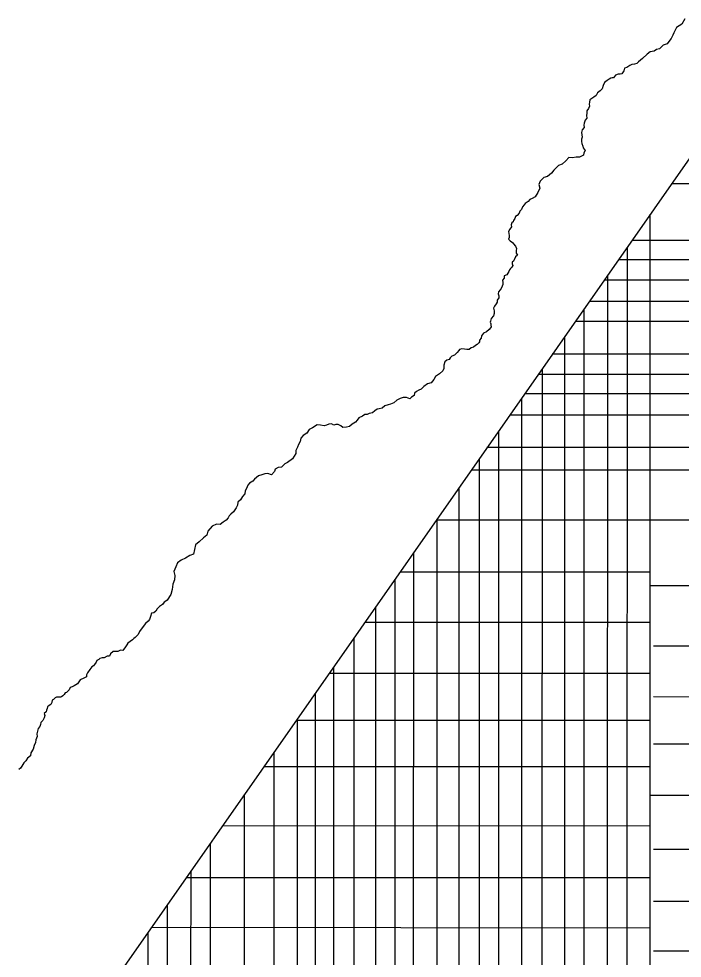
# Model space of a CAD drawing. Extents: x -15455 to 10897, y -24374 to 16165.
# Drawn here: x -4362 to -2257, y 2517 to 5498 of the extents above; entities that cross this region are included whole.
import ezdxf

# ---------------------------------------------------------------- set-up
doc = ezdxf.new("R2010")
doc.units = 0
doc.header["$MEASUREMENT"] = 0
for name, color, linetype in [('COASTLINE', 7, 'CONTINUOUS'), ('STREETS-SPRAWL-12M', 7, 'CONTINUOUS'), ('STREETS-SPRAWL-20M', 7, 'CONTINUOUS')]:
    doc.layers.add(name, color=color, linetype=linetype)

msp = doc.modelspace()

# ---------------------------------------------------------------- linework, layer by layer
at = {"layer": 'COASTLINE', "color": 7, "linetype": 'CONTINUOUS'}
msp.add_lwpolyline([(-2249.1, 5498.4), (-2258.9, 5481.7), (-2275.1, 5470.4), (-2283.6, 5454), (-2286.6, 5446.4), (-2292.4, 5435.5), (-2299.2, 5426.5), (-2304.5, 5418.9), (-2317.1, 5414.7), (-2328.9, 5403.5), (-2339.2, 5400.7), (-2346.6, 5396.1), (-2358.9, 5393.5), (-2368.6, 5385.9), (-2383.5, 5372.6), (-2395.8, 5361.9), (-2401.6, 5356.6), (-2408.6, 5354.1), (-2416.9, 5353.1), (-2423.8, 5350.6), (-2432.7, 5343.3), (-2440, 5341.8), (-2442.2, 5333.6), (-2448.5, 5323.9), (-2454.3, 5322.7), (-2460.3, 5322.7), (-2468.6, 5319.5), (-2475.1, 5311.5), (-2479.5, 5311), (-2484.1, 5309.6), (-2488.9, 5306.5), (-2495.8, 5303), (-2503.3, 5296.4), (-2508.3, 5286.2), (-2511.6, 5276.3), (-2518, 5269.7), (-2526.2, 5263.9), (-2529.8, 5255.1), (-2537.6, 5250.1), (-2550.4, 5241.4), (-2551.3, 5234.2), (-2552.5, 5227.5), (-2551, 5220.8), (-2554.3, 5214.1), (-2560.3, 5206.4), (-2560.3, 5198.5), (-2560.4, 5191), (-2560.1, 5183.5), (-2565.5, 5176.6), (-2568.6, 5167.1), (-2569.1, 5160.4), (-2568.3, 5153.6), (-2574.5, 5145.7), (-2576.6, 5137.3), (-2575.2, 5130.2), (-2574.6, 5123.2), (-2576.9, 5116.7), (-2577.2, 5109.2), (-2575.3, 5102.9), (-2572.2, 5094.7), (-2571.6, 5088.4), (-2565.6, 5080.1), (-2569, 5073.1), (-2570.4, 5065.3), (-2583.4, 5059.3), (-2593.9, 5059), (-2605.3, 5056.7), (-2616.7, 5057.7), (-2626.6, 5047.7), (-2638, 5037), (-2650.2, 5032.4), (-2664.8, 5018.3), (-2672.2, 5009), (-2684.8, 4997.8), (-2696.7, 4995), (-2708.4, 4983.4), (-2712.5, 4972.2), (-2709.3, 4961.3), (-2715.8, 4946.7), (-2723.9, 4932.9), (-2733.3, 4928), (-2740.9, 4925.4), (-2746, 4918.3), (-2755, 4912.6), (-2758.3, 4908.1), (-2763.5, 4901.2), (-2767.6, 4893.7), (-2771.9, 4888.4), (-2774, 4881.5), (-2780.4, 4873.9), (-2785.7, 4870.8), (-2788.4, 4864.6), (-2790.7, 4861.2), (-2792.1, 4857.9), (-2793.7, 4854.2), (-2797.8, 4850.7), (-2799.4, 4844.7), (-2799.3, 4838.4), (-2804, 4830.7), (-2808, 4823), (-2806.8, 4817.2), (-2806.2, 4810.8), (-2806.4, 4804.3), (-2808.5, 4798.6), (-2803.2, 4793.3), (-2796, 4788.7), (-2792.7, 4784.3), (-2786, 4776.7), (-2783.3, 4769.5), (-2783.8, 4763.1), (-2784, 4755.1), (-2779.6, 4748.1), (-2786.6, 4743.1), (-2790.4, 4734), (-2792.8, 4729.1), (-2796.8, 4726.4), (-2796.5, 4721.1), (-2795.1, 4715.7), (-2798.1, 4710.5), (-2801.5, 4706), (-2804.9, 4701.8), (-2807.6, 4696.2), (-2813.5, 4686.4), (-2822.2, 4682.3), (-2821.9, 4675.8), (-2826.9, 4668.7), (-2826.1, 4661.8), (-2825.9, 4655.4), (-2828.2, 4649.6), (-2831.2, 4642.2), (-2834.8, 4637.8), (-2839.9, 4632.4), (-2841.4, 4625.7), (-2838.9, 4619.4), (-2839.3, 4613.4), (-2844.7, 4605.1), (-2844, 4599.5), (-2847.5, 4593.7), (-2852.6, 4586.2), (-2856.3, 4580), (-2854.2, 4571.9), (-2853.5, 4563.1), (-2855.6, 4555.7), (-2863.4, 4547.5), (-2864, 4543.4), (-2865.3, 4539.2), (-2866.3, 4535.2), (-2864.4, 4530.9), (-2864.8, 4525.9), (-2863.8, 4521), (-2865.7, 4517.6), (-2869.3, 4512.7), (-2878.6, 4505.3), (-2887.2, 4500.8), (-2893.8, 4492.7), (-2895.6, 4484.8), (-2900, 4478.9), (-2900.5, 4473.1), (-2902.7, 4470), (-2907.3, 4465.3), (-2912.6, 4461.8), (-2919.8, 4456.9), (-2927, 4454.5), (-2932.9, 4449.3), (-2940.6, 4449), (-2948.2, 4449.7), (-2955.9, 4450.6), (-2963.6, 4449.5), (-2966.4, 4445.4), (-2971.7, 4439.8), (-2979.3, 4431.1), (-2987.9, 4428.3), (-2993.2, 4422.9), (-2996.7, 4417.5), (-3003.8, 4415.2), (-3010.7, 4409.5), (-3013.8, 4399), (-3013.2, 4388.7), (-3017.2, 4381.4), (-3027.5, 4371.6), (-3039.7, 4362.8), (-3045.6, 4354.3), (-3053.6, 4343.2), (-3065.2, 4339.8), (-3077.1, 4332), (-3085.1, 4323.6), (-3093.1, 4320.2), (-3099.8, 4315.6), (-3106.1, 4309.9), (-3107.7, 4302.5), (-3116.6, 4297.4), (-3121.6, 4292.5), (-3131.5, 4296.7), (-3142.3, 4296.6), (-3152.5, 4294), (-3162.2, 4287.9), (-3172.7, 4279.6), (-3182.5, 4275.4), (-3190.6, 4273.9), (-3200.6, 4270.4), (-3209.6, 4262.4), (-3218.2, 4260.6), (-3225.5, 4259.3), (-3232, 4254.4), (-3239.8, 4248.3), (-3250, 4246.3), (-3256.9, 4243.1), (-3264.1, 4242.5), (-3271.4, 4237.7), (-3283, 4232), (-3288.1, 4225.1), (-3293.6, 4218.8), (-3304.4, 4211.6), (-3312.6, 4204.3), (-3322.7, 4202.9), (-3333.7, 4201.3), (-3340.1, 4206.6), (-3348.7, 4210.7), (-3355.9, 4210.5), (-3362.7, 4208.9), (-3370.3, 4212.9), (-3378, 4212.2), (-3385.4, 4208.7), (-3393.4, 4206.8), (-3404.9, 4209.2), (-3415.8, 4209.8), (-3429.9, 4200.6), (-3440.3, 4194.9), (-3448.5, 4183.5), (-3459.6, 4176.3), (-3467.2, 4168), (-3469.4, 4156.6), (-3474.3, 4147.9), (-3477.6, 4139.3), (-3482.6, 4128.8), (-3482.7, 4119.1), (-3493.5, 4102), (-3509.6, 4090.9), (-3517.8, 4086.2), (-3528.6, 4075.2), (-3539.3, 4074.3), (-3548.8, 4069.1), (-3551.3, 4061.5), (-3560.6, 4051.3), (-3571.6, 4055.2), (-3581.5, 4054.3), (-3591.2, 4051.4), (-3601.3, 4048.1), (-3613.8, 4037.4), (-3619.9, 4031), (-3630, 4025.3), (-3635.4, 4018), (-3639.2, 4008.1), (-3644.3, 4001), (-3645, 3990.5), (-3652.7, 3982.9), (-3659, 3972.1), (-3666.8, 3964.9), (-3667.7, 3955), (-3672.8, 3946.4), (-3681.2, 3933.9), (-3689.3, 3926.8), (-3695.1, 3921.4), (-3698.1, 3914.4), (-3704.2, 3907.9), (-3713.4, 3900.6), (-3723.7, 3893.7), (-3734.7, 3895.1), (-3748.8, 3888.6), (-3762.1, 3872.7), (-3765.7, 3859.7), (-3775.7, 3851.4), (-3789.5, 3838.7), (-3801.5, 3829.3), (-3804.9, 3814.2), (-3807.4, 3799.6), (-3819.5, 3795.1), (-3833, 3787.1), (-3847.4, 3780.4), (-3858.9, 3771.9), (-3864, 3759.2), (-3869.9, 3744.2), (-3866.5, 3731.4), (-3868.4, 3718.4), (-3873, 3704.1), (-3875, 3687.7), (-3879.6, 3671.1), (-3891.6, 3654), (-3895.8, 3650.2), (-3900.4, 3646.8), (-3906.4, 3639.9), (-3915.5, 3633.6), (-3923.6, 3626.2), (-3927.3, 3619), (-3933.8, 3613.4), (-3941.4, 3612.1), (-3944, 3601.6), (-3946.9, 3592.3), (-3952.1, 3587.4), (-3959.9, 3579.1), (-3970.3, 3566.3), (-3979, 3554.2), (-3982.9, 3544.6), (-3992.7, 3534.6), (-3997, 3531.9), (-4001.1, 3528.1), (-4008.3, 3521.9), (-4016.1, 3516.7), (-4019.7, 3511.9), (-4023.5, 3505.6), (-4028.8, 3498.5), (-4031.6, 3493.9), (-4039.7, 3495.1), (-4047.4, 3491), (-4055.2, 3490.7), (-4063.1, 3491.1), (-4070.9, 3483.4), (-4073.9, 3476.3), (-4081.9, 3475.4), (-4091.7, 3470.6), (-4097.9, 3470.9), (-4104.7, 3469), (-4108.1, 3465.6), (-4114.3, 3461.9), (-4116.4, 3457.1), (-4121.7, 3449.8), (-4124.9, 3444.7), (-4130.4, 3441.8), (-4136.4, 3433.9), (-4143.8, 3422.9), (-4147.8, 3416.5), (-4147, 3410.3), (-4155.5, 3405.9), (-4167.7, 3400.6), (-4175.6, 3388.6), (-4186.7, 3381.3), (-4192.7, 3378.6), (-4199.5, 3376.7), (-4201.8, 3369.3), (-4206.8, 3364.6), (-4210.8, 3361.1), (-4215, 3359.8), (-4218.5, 3354.3), (-4222.8, 3350.5), (-4226.2, 3347.1), (-4229.9, 3346.2), (-4233.8, 3346), (-4237.5, 3345.4), (-4242, 3345.9), (-4247.1, 3344.1), (-4252.5, 3338.7), (-4255.8, 3335.9), (-4256.8, 3328.8), (-4260.7, 3322.7), (-4265.4, 3319.2), (-4270.9, 3315.4), (-4272, 3309.9), (-4273.9, 3304.2), (-4275.6, 3299.6), (-4281.1, 3293.7), (-4279.8, 3287.1), (-4281.7, 3280.6), (-4285.9, 3271.8), (-4292.1, 3265.2), (-4293.5, 3259), (-4295.2, 3252.3), (-4300.4, 3246.2), (-4303.1, 3238), (-4304.5, 3229.6), (-4303.6, 3221), (-4307.7, 3210.9), (-4309.4, 3202), (-4313.6, 3192), (-4316.5, 3181.3), (-4324.4, 3169.6), (-4324.8, 3159.2), (-4334.2, 3152.3), (-4339.3, 3143.7), (-4346, 3137.4), (-4352.7, 3127), (-4357.1, 3120.2), (-4362.3, 3116.2)], dxfattribs=at)
at = {"layer": 'STREETS-SPRAWL-12M', "color": 253, "linetype": 'CONTINUOUS'}
for p, q in [((374.4, 4974.3), (-2291.7, 4974.3)), ((-2432.3, 4773.3), (-2433.1, 1712.5)), ((374.4, 4795), (-2417.1, 4795)), ((374.4, 4733.9), (-2459.8, 4733.9)), ((-2494.3, 4684.6), (-2495.2, 1712.5)), ((374.4, 4669.2), (-2505.1, 4669.2)), ((374.4, 4601.7), (-2552.3, 4601.7)), ((-2569.2, 4577.5), (-2570, 1712.5)), ((374.4, 4537.9), (-2596.9, 4537.9)), ((-2630.5, 4489.9), (-2631.3, 1712.5)), ((374.4, 4434.3), (-2669.3, 4434.3)), ((-2701.7, 4388.1), (-2702.4, 1712.5)), ((374.4, 4369.6), (-2714.6, 4369.6)), ((-2766.8, 4294.9), (-2767.6, 1712.5)), ((374.4, 4307.8), (-2757.8, 4307.8)), ((374.4, 4240.8), (-2804.6, 4240.8)), ((-2839.9, 4190.4), (-2840.6, 1712.5)), ((374.4, 4137.7), (-2876.8, 4137.7)), ((-2901.4, 4102.4), (-2902.1, 1712.5)), ((374.4, 4066.4), (-2926.6, 4066.4)), ((-2965.6, 4010.6), (-2966.3, 1712.5)), ((-3036.9, 3908.7), (-1054.9, 3908.1)), ((-3035.7, 3910.4), (-3036.3, 1712.5)), ((-3110.3, 3803.7), (-3111, 1712.5)), ((-2358.4, 3742.3), (-3153.1, 3742.5)), ((-3168.6, 3720.3), (-3169.2, 1712.5)), ((-3230.2, 3632.3), (-3230.7, 1712.5)), ((-3264.3, 3583.6), (-2358.4, 3583.3)), ((-3298.9, 3534), (-3299.5, 1712.5)), ((-2348, 3508.8), (-1054.9, 3508.4)), ((-3363.1, 3442.2), (-3363.6, 1712.5)), ((-3377.1, 3422.2), (-2358.4, 3421.9)), ((-3422, 3358), (-3424.4, -4781.6)), ((-2348, 3347.4), (-1054.9, 3347)), ((-3481.4, 3273), (-2358.4, 3272.7)), ((-3479, 3276.5), (-3481.3, -4781.6)), ((-2348, 3198.2), (-1054.9, 3197.8)), ((-3553, 3170.6), (-3553.5, 1712.5)), ((-2358.4, 3125), (-3585, 3125)), ((-3647.7, -3476.9), (-3645.8, 3038)), ((-2358.4, 3034.4), (2483.8, 3034.4)), ((-3715.7, 2938.1), (-2358.4, 2937.7)), ((-3754.7, 2882.3), (-3756.9, -4781.6)), ((-2348, 2863.2), (-1054.9, 2862.8)), ((-3830.6, 2773.7), (-2358.4, 2773.2)), ((-3816.7, 2793.5), (-3819, -4781.6)), ((-3891.6, 2686.4), (-3893.8, -4781.6)), ((-2348, 2698.8), (-1054.9, 2698.4)), ((-3952.9, 2598.8), (-3955.1, -4781.6)), ((-3940.9, 2616), (-2358.4, 2614.3)), ((-2348, 2540.8), (-1054.9, 2539.5))]:
    msp.add_line(p, q, dxfattribs=at)
at = {"layer": 'STREETS-SPRAWL-20M', "color": 252, "linetype": 'CONTINUOUS'}
for p, q in [((-2009.2, 5378.3), (-4362.1, 2013.7)), ((-2358.4, -7328), (-2358.4, 4878.9)), ((-2358.4, 3700.6), (1829.9, 3700.6))]:
    msp.add_line(p, q, dxfattribs=at)

doc.saveas('drawing.dxf')
